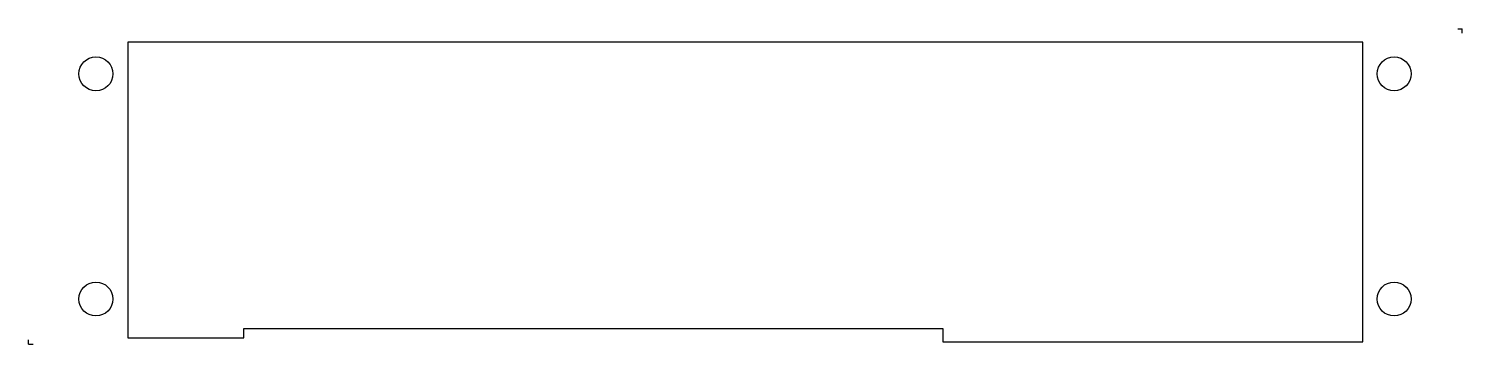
# Model space of a CAD drawing. Header units: millimetres. Extents: x -79 to 79, y -17 to 17.
import ezdxf

# ---------------------------------------------------------------- set-up
doc = ezdxf.new("R2010")
doc.units = ezdxf.units.MM
doc.layers.get('0').update_dxf_attribs({"linetype": 'CONTINUOUS'})

msp = doc.modelspace()

# ---------------------------------------------------------------- linework, layer by layer
for p, q in [((78.92, 17.46), (79.42, 17.46)), ((79.42, 16.96), (79.42, 17.46)), ((-79.33, -17.47), (-79.33, -16.97)), ((-79.33, -17.47), (-78.83, -17.47))]:
    msp.add_line(p, q)
msp.add_lwpolyline([(-68.33, 15.96), (-68.33, -16.77), (-55.51, -16.77), (-55.51, -15.71), (21.88, -15.71), (21.88, -17.21), (68.42, -17.21), (68.42, 15.96)], close=True)
for centre in [(-71.88, 12.46), (71.87, 12.46), (-71.88, -12.46), (71.87, -12.46)]:
    msp.add_circle(centre, 1.88)

doc.saveas('drawing.dxf')
